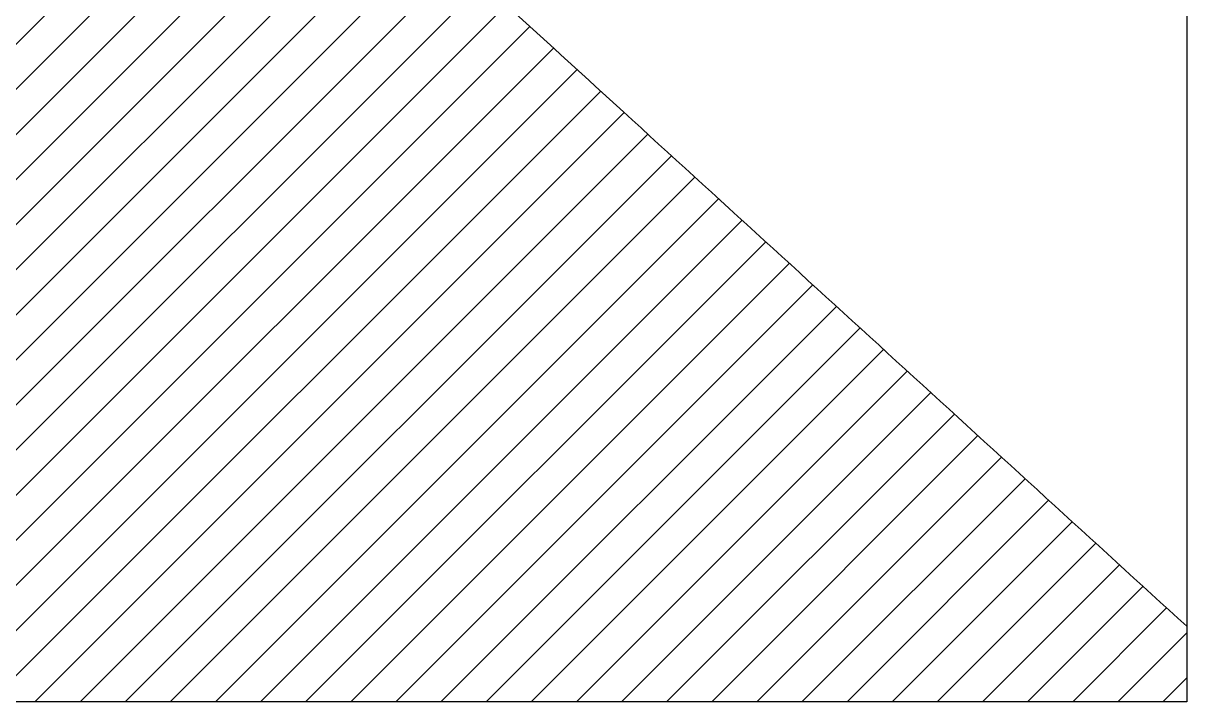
# Model space of a CAD drawing. Header units: metres. Extents: x 6739 to 7501, y 819 to 1345.
# Drawn here: x 7229.8 to 7345.5, y 819 to 886.6 of the extents above; entities that cross this region are included whole.
import ezdxf

# ---------------------------------------------------------------- set-up
doc = ezdxf.new("R2010")
doc.units = ezdxf.units.M
doc.layers.add('_Tierras', color=51, linetype='Continuous')
doc.layers.add('EP_CamposDeCultivo', color=32, linetype='Continuous')
doc.layers.add('_VG', color=6, linetype='Continuous', plot=False)

msp = doc.modelspace()

# ---------------------------------------------------------------- hatches: boundary and pattern name
at = {"layer": 'EP_CamposDeCultivo'}
h = msp.add_hatch(dxfattribs=at)
h.set_pattern_fill('ANSI31', color=256)
edge = h.paths.add_edge_path()
edge.add_spline(control_points=[(7345.53, 826.52), (7326.85, 843.59), (7308.17, 860.66), (7289.48, 877.73), (7282.11, 884.47), (7274.74, 891.2), (7267.36, 897.94), (7255.43, 908.84), (7236.28, 926.34), (7204.83, 933.39), (7180.88, 933.89), (7159.8, 942.33), (7142.75, 951.05), (7122.06, 955.13), (7106.5, 958.33), (7094.01, 962.45), (7091.22, 963.38)], knot_values=[1.930713, 1.930713, 1.930713, 1.930713, 76.237934, 76.237934, 76.237934, 105.560097, 105.560097, 105.560097, 153.015957, 181.720471, 199.85762, 224.536097, 248.820129, 256.977733, 287.605376, 296.429677, 296.429677, 296.429677, 296.429677], degree=3, periodic=0)
edge.add_spline(control_points=[(7091.22, 963.38), (7090.95, 961.78), (7090.19, 957.98), (7089.02, 954.31), (7088.34, 952.19)], knot_values=[0, 0, 0, 0, 4.877253, 11.564813, 11.564813, 11.564813, 11.564813], degree=3, periodic=0)
edge.add_spline(control_points=[(7088.34, 952.19), (7086.95, 949.53), (7083.46, 942.86), (7077.49, 931.98), (7070.95, 919.06), (7065.77, 910.57), (7063.14, 906.25), (7055.17, 893.19), (7047.2, 880.14), (7039.23, 867.09), (7029.45, 851.06), (7019.67, 835.03), (7009.88, 819.01)], knot_values=[0, 0, 0, 0, 8.996235, 22.580836, 37.234532, 52.409094, 52.409094, 52.409094, 98.268191, 98.268191, 98.268191, 154.574403, 154.574403, 154.574403, 154.574403], degree=3, periodic=0)
edge.add_line((7009.88, 819.01), (7345.53, 819.01))
edge.add_line((7345.53, 819.01), (7345.53, 826.52))

# ---------------------------------------------------------------- linework, layer by layer
at = {"layer": '_Tierras'}
msp.add_open_spline([(7091.22, 963.38), (7094.01, 962.45), (7106.5, 958.33), (7122.06, 955.13), (7142.75, 951.05), (7159.8, 942.33), (7180.88, 933.89), (7204.83, 933.39), (7236.28, 926.34), (7255.43, 908.84), (7267.36, 897.94), (7274.74, 891.2), (7282.11, 884.47), (7289.48, 877.73), (7308.17, 860.66), (7326.85, 843.59), (7345.53, 826.52)], degree=3, knots=[1.930713, 1.930713, 1.930713, 1.930713, 10.755015, 41.382657, 49.540261, 73.824293, 98.50277, 116.639919, 145.344433, 192.800293, 192.800293, 192.800293, 222.122456, 222.122456, 222.122456, 296.429677, 296.429677, 296.429677, 296.429677], dxfattribs=at)
at = {"layer": '_VG'}
msp.add_lwpolyline([(6768.75, 1344.64), (7345.53, 1344.64), (7345.53, 819.01), (6768.75, 819.01)], close=True, dxfattribs=at)

doc.saveas('drawing.dxf')
